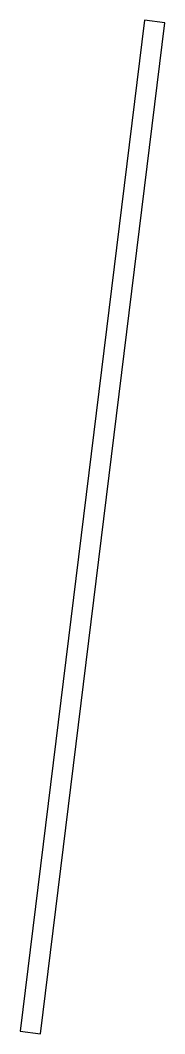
# Model space of a CAD drawing. Header units: millimetres. Extents: x 104 to 132, y -95 to 104.
import ezdxf

# ---------------------------------------------------------------- set-up
doc = ezdxf.new("R2010")
doc.units = ezdxf.units.MM

msp = doc.modelspace()

# ---------------------------------------------------------------- linework, layer by layer
for p, q in [((128.53, 104.11), (104.15, -94.4)), ((108.12, -94.88), (132.5, 103.63)), ((132.5, 103.63), (128.53, 104.11)), ((104.15, -94.4), (108.12, -94.88))]:
    msp.add_line(p, q)

doc.saveas('drawing.dxf')
